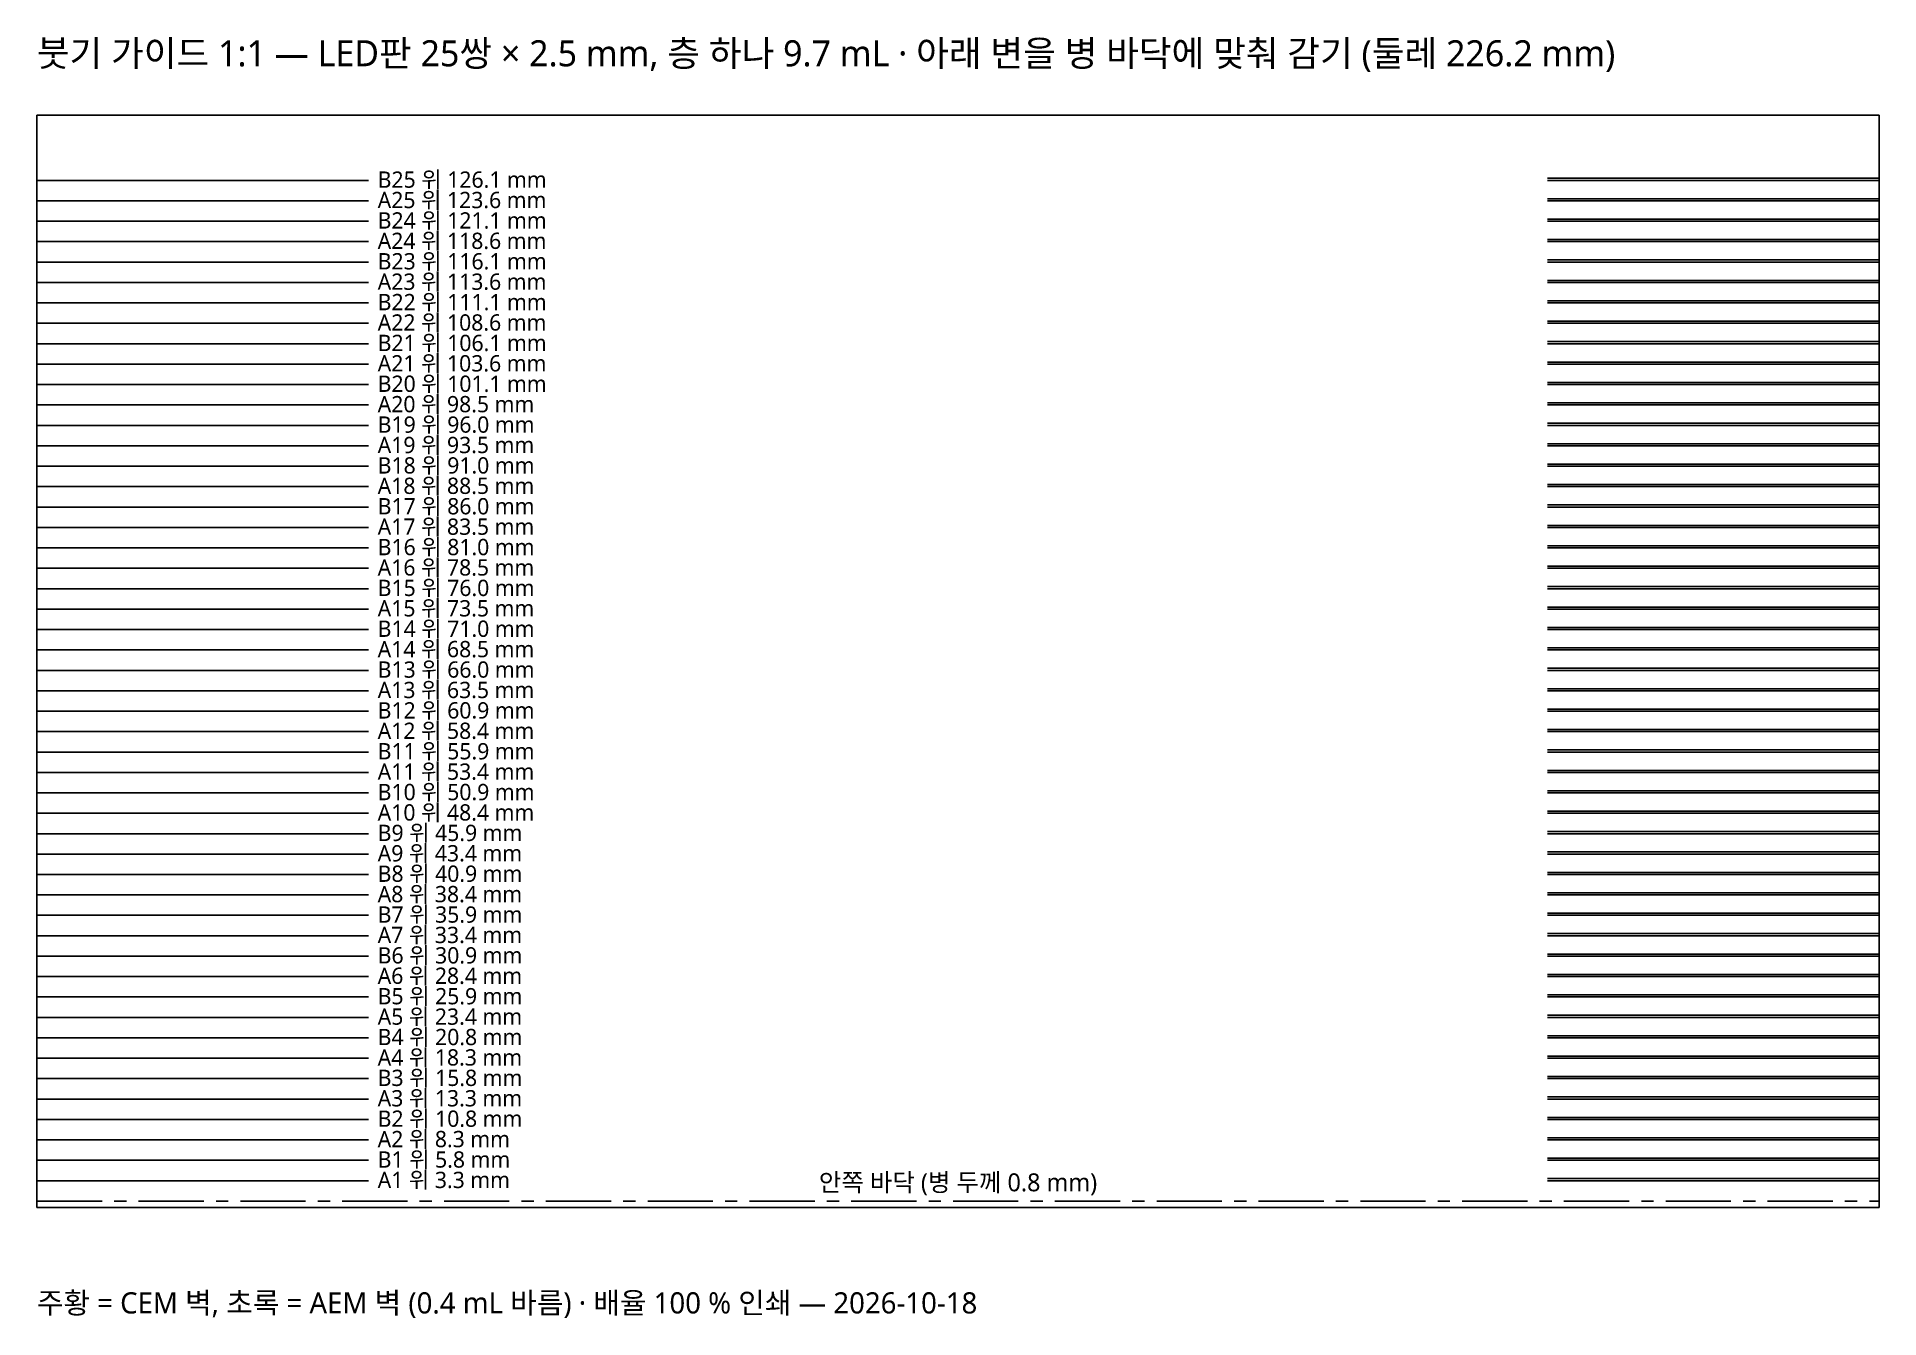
# Model space of a CAD drawing. Header units: millimetres. Extents: x 20 to 246, y 8 to 166.
import ezdxf
from ezdxf.enums import TextEntityAlignment as Align

# ---------------------------------------------------------------- set-up
doc = ezdxf.new("R2010")
doc.units = ezdxf.units.MM
doc.linetypes.add('CENTER', pattern=[12.5, 8, -1.5, 1.5, -1.5])
for name, color, linetype in [('CENTER', 1, 'CENTER'), ('MEMBRANE_A', 94, 'CONTINUOUS'), ('MEMBRANE_C', 30, 'CONTINUOUS'), ('OUTLINE', 7, 'CONTINUOUS'), ('TEXT', 7, 'CONTINUOUS')]:
    doc.layers.add(name, color=color, linetype=linetype)
doc.styles.get("Standard").update_dxf_attribs({"font": 'malgun.ttf'})

msp = doc.modelspace()

# ---------------------------------------------------------------- linework, layer by layer
at = {"layer": 'CENTER'}
msp.add_line((20, 22.8), (246.194671, 22.8), dxfattribs=at)
at = {"layer": 'MEMBRANE_A'}
for p, q in [((205.47963, 148.375), (246.194671, 148.375)), ((205.47963, 143.362), (246.194671, 143.362)), ((205.47963, 138.349), (246.194671, 138.349)), ((205.47963, 133.336), (246.194671, 133.336)), ((205.47963, 128.323), (246.194671, 128.323)), ((205.47963, 123.31), (246.194671, 123.31)), ((205.47963, 118.297), (246.194671, 118.297)), ((205.47963, 113.284), (246.194671, 113.284)), ((205.47963, 108.271), (246.194671, 108.271)), ((205.47963, 103.258), (246.194671, 103.258)), ((205.47963, 98.245), (246.194671, 98.245)), ((205.47963, 93.232), (246.194671, 93.232)), ((205.47963, 88.219), (246.194671, 88.219)), ((205.47963, 83.206), (246.194671, 83.206)), ((205.47963, 78.193), (246.194671, 78.193)), ((205.47963, 73.18), (246.194671, 73.18)), ((205.47963, 68.167), (246.194671, 68.167)), ((205.47963, 63.154), (246.194671, 63.154)), ((205.47963, 58.141), (246.194671, 58.141)), ((205.47963, 53.128), (246.194671, 53.128)), ((205.47963, 48.115), (246.194671, 48.115)), ((205.47963, 43.102), (246.194671, 43.102)), ((205.47963, 38.089), (246.194671, 38.089)), ((205.47963, 33.076), (246.194671, 33.076)), ((205.47963, 28.063), (246.194671, 28.063))]:
    msp.add_line(p, q, dxfattribs=at)
at = {"layer": 'MEMBRANE_C'}
for p, q in [((205.47963, 145.867), (246.194671, 145.867)), ((205.47963, 140.854), (246.194671, 140.854)), ((205.47963, 135.841), (246.194671, 135.841)), ((205.47963, 130.828), (246.194671, 130.828)), ((205.47963, 125.815), (246.194671, 125.815)), ((205.47963, 120.802), (246.194671, 120.802)), ((205.47963, 115.789), (246.194671, 115.789)), ((205.47963, 110.776), (246.194671, 110.776)), ((205.47963, 105.763), (246.194671, 105.763)), ((205.47963, 100.75), (246.194671, 100.75)), ((205.47963, 95.737), (246.194671, 95.737)), ((205.47963, 90.724), (246.194671, 90.724)), ((205.47963, 85.711), (246.194671, 85.711)), ((205.47963, 80.698), (246.194671, 80.698)), ((205.47963, 75.685), (246.194671, 75.685)), ((205.47963, 70.672), (246.194671, 70.672)), ((205.47963, 65.659), (246.194671, 65.659)), ((205.47963, 60.646), (246.194671, 60.646)), ((205.47963, 55.633), (246.194671, 55.633)), ((205.47963, 50.62), (246.194671, 50.62)), ((205.47963, 45.607), (246.194671, 45.607)), ((205.47963, 40.594), (246.194671, 40.594)), ((205.47963, 35.581), (246.194671, 35.581)), ((205.47963, 30.568), (246.194671, 30.568)), ((205.47963, 25.555), (246.194671, 25.555))]:
    msp.add_line(p, q, dxfattribs=at)
at = {"layer": 'OUTLINE'}
for p, q in [((246.194671, 156.125), (20, 156.125)), ((20, 156.125), (20, 22)), ((246.194671, 22), (246.194671, 156.125)), ((20, 148.117), (60.715041, 148.117)), ((205.47963, 148.117), (246.194671, 148.117)), ((20, 145.612), (60.715041, 145.612)), ((205.47963, 145.612), (246.194671, 145.612)), ((20, 143.104), (60.715041, 143.104)), ((205.47963, 143.104), (246.194671, 143.104)), ((20, 140.599), (60.715041, 140.599)), ((205.47963, 140.599), (246.194671, 140.599)), ((20, 138.091), (60.715041, 138.091)), ((205.47963, 138.091), (246.194671, 138.091)), ((20, 135.586), (60.715041, 135.586)), ((205.47963, 135.586), (246.194671, 135.586)), ((20, 133.078), (60.715041, 133.078)), ((205.47963, 133.078), (246.194671, 133.078)), ((20, 130.573), (60.715041, 130.573)), ((205.47963, 130.573), (246.194671, 130.573)), ((20, 128.065), (60.715041, 128.065)), ((205.47963, 128.065), (246.194671, 128.065)), ((20, 125.56), (60.715041, 125.56)), ((205.47963, 125.56), (246.194671, 125.56)), ((20, 123.052), (60.715041, 123.052)), ((205.47963, 123.052), (246.194671, 123.052)), ((20, 120.547), (60.715041, 120.547)), ((205.47963, 120.547), (246.194671, 120.547)), ((20, 118.039), (60.715041, 118.039)), ((205.47963, 118.039), (246.194671, 118.039)), ((20, 115.534), (60.715041, 115.534)), ((205.47963, 115.534), (246.194671, 115.534)), ((20, 113.026), (60.715041, 113.026)), ((205.47963, 113.026), (246.194671, 113.026)), ((20, 110.521), (60.715041, 110.521)), ((205.47963, 110.521), (246.194671, 110.521)), ((20, 108.013), (60.715041, 108.013)), ((205.47963, 108.013), (246.194671, 108.013)), ((20, 105.508), (60.715041, 105.508)), ((205.47963, 105.508), (246.194671, 105.508)), ((20, 103), (60.715041, 103)), ((205.47963, 103), (246.194671, 103)), ((20, 100.495), (60.715041, 100.495)), ((205.47963, 100.495), (246.194671, 100.495)), ((20, 97.987), (60.715041, 97.987)), ((205.47963, 97.987), (246.194671, 97.987)), ((20, 95.482), (60.715041, 95.482)), ((205.47963, 95.482), (246.194671, 95.482)), ((20, 92.974), (60.715041, 92.974)), ((205.47963, 92.974), (246.194671, 92.974)), ((20, 90.469), (60.715041, 90.469)), ((205.47963, 90.469), (246.194671, 90.469)), ((20, 87.961), (60.715041, 87.961)), ((205.47963, 87.961), (246.194671, 87.961)), ((20, 85.456), (60.715041, 85.456)), ((205.47963, 85.456), (246.194671, 85.456)), ((20, 82.948), (60.715041, 82.948)), ((205.47963, 82.948), (246.194671, 82.948)), ((20, 80.443), (60.715041, 80.443)), ((205.47963, 80.443), (246.194671, 80.443)), ((20, 77.935), (60.715041, 77.935)), ((205.47963, 77.935), (246.194671, 77.935)), ((20, 75.43), (60.715041, 75.43)), ((205.47963, 75.43), (246.194671, 75.43)), ((20, 72.922), (60.715041, 72.922)), ((205.47963, 72.922), (246.194671, 72.922)), ((20, 70.417), (60.715041, 70.417)), ((205.47963, 70.417), (246.194671, 70.417)), ((20, 67.909), (60.715041, 67.909)), ((205.47963, 67.909), (246.194671, 67.909)), ((20, 65.404), (60.715041, 65.404)), ((205.47963, 65.404), (246.194671, 65.404)), ((20, 62.896), (60.715041, 62.896)), ((205.47963, 62.896), (246.194671, 62.896)), ((20, 60.391), (60.715041, 60.391)), ((205.47963, 60.391), (246.194671, 60.391)), ((20, 57.883), (60.715041, 57.883)), ((205.47963, 57.883), (246.194671, 57.883)), ((20, 55.378), (60.715041, 55.378)), ((205.47963, 55.378), (246.194671, 55.378)), ((20, 52.87), (60.715041, 52.87)), ((205.47963, 52.87), (246.194671, 52.87)), ((20, 50.365), (60.715041, 50.365)), ((205.47963, 50.365), (246.194671, 50.365)), ((20, 47.857), (60.715041, 47.857)), ((205.47963, 47.857), (246.194671, 47.857)), ((20, 45.352), (60.715041, 45.352)), ((205.47963, 45.352), (246.194671, 45.352)), ((20, 42.844), (60.715041, 42.844)), ((205.47963, 42.844), (246.194671, 42.844)), ((20, 40.339), (60.715041, 40.339)), ((205.47963, 40.339), (246.194671, 40.339)), ((20, 37.831), (60.715041, 37.831)), ((205.47963, 37.831), (246.194671, 37.831)), ((20, 35.326), (60.715041, 35.326)), ((205.47963, 35.326), (246.194671, 35.326)), ((20, 32.818), (60.715041, 32.818)), ((205.47963, 32.818), (246.194671, 32.818)), ((20, 30.313), (60.715041, 30.313)), ((205.47963, 30.313), (246.194671, 30.313)), ((20, 27.805), (60.715041, 27.805)), ((205.47963, 27.805), (246.194671, 27.805)), ((20, 25.3), (60.715041, 25.3)), ((205.47963, 25.3), (246.194671, 25.3)), ((20, 22), (246.194671, 22))]:
    msp.add_line(p, q, dxfattribs=at)

# ---------------------------------------------------------------- texts
at = {"layer": 'TEXT'}
for s, height, p in [('붓기 가이드 1:1 — LED판 25쌍 × 2.5 mm, 층 하나 9.7 mL · 아래 변을 병 바닥에 맞춰 감기 (둘레 226.2 mm)', 3.2, (20, 162.125)), ('B25 위 126.1 mm', 2, (61.846014, 147.217)), ('A25 위 123.6 mm', 2, (61.846014, 144.712)), ('B24 위 121.1 mm', 2, (61.846014, 142.204)), ('A24 위 118.6 mm', 2, (61.846014, 139.699)), ('B23 위 116.1 mm', 2, (61.846014, 137.191)), ('A23 위 113.6 mm', 2, (61.846014, 134.686)), ('B22 위 111.1 mm', 2, (61.846014, 132.178)), ('A22 위 108.6 mm', 2, (61.846014, 129.673)), ('B21 위 106.1 mm', 2, (61.846014, 127.165)), ('A21 위 103.6 mm', 2, (61.846014, 124.66)), ('B20 위 101.1 mm', 2, (61.846014, 122.152)), ('A20 위 98.5 mm', 2, (61.846014, 119.647)), ('B19 위 96.0 mm', 2, (61.846014, 117.139)), ('A19 위 93.5 mm', 2, (61.846014, 114.634)), ('B18 위 91.0 mm', 2, (61.846014, 112.126)), ('A18 위 88.5 mm', 2, (61.846014, 109.621)), ('B17 위 86.0 mm', 2, (61.846014, 107.113)), ('A17 위 83.5 mm', 2, (61.846014, 104.608)), ('B16 위 81.0 mm', 2, (61.846014, 102.1)), ('A16 위 78.5 mm', 2, (61.846014, 99.595)), ('B15 위 76.0 mm', 2, (61.846014, 97.087)), ('A15 위 73.5 mm', 2, (61.846014, 94.582)), ('B14 위 71.0 mm', 2, (61.846014, 92.074)), ('A14 위 68.5 mm', 2, (61.846014, 89.569)), ('B13 위 66.0 mm', 2, (61.846014, 87.061)), ('A13 위 63.5 mm', 2, (61.846014, 84.556)), ('B12 위 60.9 mm', 2, (61.846014, 82.048)), ('A12 위 58.4 mm', 2, (61.846014, 79.543)), ('B11 위 55.9 mm', 2, (61.846014, 77.035)), ('A11 위 53.4 mm', 2, (61.846014, 74.53)), ('B10 위 50.9 mm', 2, (61.846014, 72.022)), ('A10 위 48.4 mm', 2, (61.846014, 69.517)), ('B9 위 45.9 mm', 2, (61.846014, 67.009)), ('A9 위 43.4 mm', 2, (61.846014, 64.504)), ('B8 위 40.9 mm', 2, (61.846014, 61.996)), ('A8 위 38.4 mm', 2, (61.846014, 59.491)), ('B7 위 35.9 mm', 2, (61.846014, 56.983)), ('A7 위 33.4 mm', 2, (61.846014, 54.478)), ('B6 위 30.9 mm', 2, (61.846014, 51.97)), ('A6 위 28.4 mm', 2, (61.846014, 49.465)), ('B5 위 25.9 mm', 2, (61.846014, 46.957)), ('A5 위 23.4 mm', 2, (61.846014, 44.452)), ('B4 위 20.8 mm', 2, (61.846014, 41.944)), ('A4 위 18.3 mm', 2, (61.846014, 39.439)), ('B3 위 15.8 mm', 2, (61.846014, 36.931)), ('A3 위 13.3 mm', 2, (61.846014, 34.426)), ('B2 위 10.8 mm', 2, (61.846014, 31.918)), ('A2 위 8.3 mm', 2, (61.846014, 29.413)), ('B1 위 5.8 mm', 2, (61.846014, 26.905)), ('A1 위 3.3 mm', 2, (61.846014, 24.4)), ('주황 = CEM 벽, 초록 = AEM 벽 (0.4 mL 바름) · 배율 100 % 인쇄 — 2026-10-18', 2.6, (20, 9))]:
    msp.add_text(s, height=height, dxfattribs=at).set_placement(p)
msp.add_text('안쪽 바닥 (병 두께 0.8 mm)', height=2.2, dxfattribs=at).set_placement((133.097336, 24), align=Align.CENTER)

doc.saveas('drawing.dxf')
